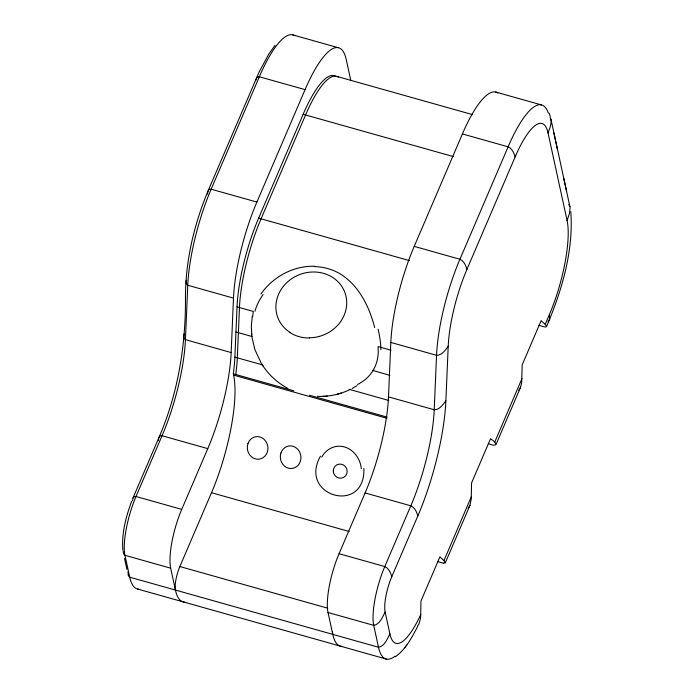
<?xml version="1.0" encoding="UTF-8"?>
<svg xmlns="http://www.w3.org/2000/svg" width="694" height="694" viewBox="0 0 694 694"><rect width="100%" height="100%" fill="white"/><g stroke="black" fill="none" stroke-linecap="round" stroke-linejoin="round"><path stroke-width="1.04" d="M488.298 443.457C495.308 447.023 499.663 444.828 490.545 438.695L471.556 482.989L471.252 498.899L469.942 505.371L445.314 562.825L444.524 561.255L439.918 556.814L420.928 601.108L420.729 614.598A58.825 40.009 30.4 0 1 420.417 618.658L419.098 623.585A18.677 12.7 30.4 0 1 418.265 625.077L417.484 625.927M518.8 390.167L520.569 387.243L521.688 382.567L522.183 364.862L541.173 320.567C542.569 322.71 545.736 323.872 546.577 326.449C561.706 291.107 573.704 251.002 570.798 211.566M127.982 571.847L128.295 575.621L129.717 577.182L378.49 647.25C384.658 646.305 387.252 638.801 389.898 633.908A71.135 18.79 -74.3 0 0 420.729 614.598M184.448 602.054A88.919 23.483 -74.3 0 1 175.435 590.065L170.672 568.178A44.459 11.746 -74.3 0 1 181.733 509.379L207.775 448.628A88.919 23.483 -74.3 0 0 231.163 352.569L233.488 298.125A88.919 23.483 -74.3 0 1 256.884 202.067L305.074 89.63A88.919 23.483 -74.3 0 1 346.237 59.571L350.826 80.66M175.435 590.065A17.784 4.693 -74.3 0 1 179.859 566.538L211.505 492.714A88.919 23.483 -74.3 0 0 233.618 375.124L233.331 373.806A82.126 21.688 -74.3 0 0 234.884 357.132L237.036 306.852A82.126 21.688 -74.3 0 1 258.636 218.133L303.148 114.293A82.126 21.688 -74.3 0 1 335.879 76.435M341.778 646.366A88.919 23.483 -74.3 0 1 332.773 634.368L328.01 612.49A44.459 11.746 -74.3 0 1 339.062 553.691L365.105 492.94A88.919 23.483 -74.3 0 0 388.501 396.881L390.826 342.437A88.919 23.483 -74.3 0 1 414.214 246.379L462.404 133.942A88.919 23.483 -74.3 0 1 497.841 92.953M328.01 612.49L373.728 625.363C379.896 624.418 382.489 616.923 385.135 612.03A26.676 7.044 -74.3 0 1 391.772 576.749L417.814 515.998A106.703 28.176 -74.3 0 0 445.878 400.724L448.203 346.28A71.135 18.79 -74.3 0 1 466.915 269.437L515.104 157A71.135 18.79 -74.3 0 1 548.043 132.953C549.717 128.121 552.598 122.239 550.108 117.26M132.493 500.704L132.979 498.058L159.021 437.298C178.297 392.873 185.94 344.302 185.463 296.06C185.688 259.868 194.225 224.049 208.131 190.746L259.027 72.228L268.795 54.08L275.136 45.223M255.869 80.218L256.884 77.398L258.905 76.661L305.074 89.63M252.252 316.256L251.323 326.249L251.87 336.2M495.941 444.707L520.569 387.243M186.261 280.272L186.174 283.421L187.77 285.251L233.488 298.125M445.314 562.825L443.492 563.198M184.17 333.762L183.737 337.206L185.012 339.522L231.163 352.569M131.739 501.068C125.918 516.657 121.502 533.365 122.864 550.134M469.942 505.371L468.086 508.364M545.18 324.402L549.405 314.556A71.135 18.79 -74.3 0 0 567.093 220.484L569.436 213.544L570.095 207.48L563.745 178.297M546.542 326.666L544.929 326.987L538.926 325.339M443.926 560.648L471.356 496.661M494.553 442.52L521.983 378.542M417.623 626.569C411.811 637.578 405.712 649.384 395.337 656.793M132.979 498.058L134.28 496.592L136.015 496.505L181.733 509.379M373.676 369.373L373.016 370.509L389.872 375.341M320.454 456.184C297.804 496.288 365.608 515.321 363.873 468.415M448.203 346.28C445.418 350.149 441.835 355.415 436.543 355.311L390.826 342.437M445.878 400.724C443.093 404.593 439.51 409.859 434.218 409.755L388.501 396.881M260.927 294.039C272.855 276.811 293.579 265.559 314.677 266.279M404.619 647.814L405.27 646.955M406.129 645.828L406.753 644.995M357.054 385.612L352.231 388.432M547.965 321.79L549.613 319.11L549.405 314.556M350.652 389.256C340.39 394.331 328.861 396.821 317.418 396.352M337.024 394.305L341.292 393.073M323.022 396.352L324.419 396.257M325.781 396.153L327.238 396.048M443.371 563.172L437.671 561.585M292.608 34.839L338.325 47.721M495.663 92.024L541.381 104.907M336.816 76.401L472.701 114.675M462.404 133.942L508.121 146.816C512.137 148.507 514.081 153.036 515.104 157M303.148 114.293L453.286 156.575M256.884 202.067L211.158 189.193C208.347 188.386 207.341 192.03 207.662 194.164M414.214 246.379L459.931 259.252C463.948 260.944 465.891 265.464 466.915 269.437M258.636 218.133L409.399 260.597M237.036 306.852L253.336 311.441L252.772 315.475A67.639 48.632 32.2 0 0 252.685 316.716M391.078 350.236L378.065 346.575L378.273 350.826A67.639 48.632 32.2 0 1 357.54 384.511M235.96 331.992L252.304 336.599M234.884 357.132L262.289 364.853M349.212 389.334L388.753 400.473M233.331 373.806L293.848 390.843M309.403 395.224L387.2 417.137M233.618 375.124L386.784 418.256M207.775 448.628L162.058 435.745C159.247 434.947 158.232 438.591 158.553 440.716M365.105 492.94L410.822 505.813C414.847 507.505 416.782 512.025 417.814 515.998M211.505 492.714L349.169 531.491M339.062 553.691L384.788 566.573C388.805 568.256 390.739 572.784 391.772 576.749M179.859 566.538L327.82 608.213M170.672 568.178L124.955 555.304L123.532 553.743L123.168 551.097M137.638 589.041L386.411 659.1M287.845 388.388C277.782 383.045 269.064 375.185 262.8 365.669M568.776 204.478L569.974 206.595M261.673 363.882L263.156 366.198M261.274 363.274L254.932 349.672L252.035 337.588M549.145 113.122L550.264 116.453M374.682 327.577C369.182 306.288 358.529 284.393 338.776 273.063A56.561 54.227 -51.7 0 0 314.66 266.591M553.89 132.91L566.59 191.266M548.043 132.953L567.093 220.484M385.135 612.03L389.898 633.908M124.512 558.418L126.889 569.358M550.915 119.064L557.386 149.123M251.549 333.389L251.722 334.838M290.057 332.426A35.81 32.488 -20.4 0 1 291.315 278.962A35.81 32.488 -20.4 0 1 345.421 294.056A35.81 32.488 -20.4 0 1 309.307 337.796M309.29 337.987A35.281 32.202 -22.1 0 1 289.962 332.547M321.695 457.129A24.923 21.54 83.4 0 1 344.588 446.988A24.923 21.54 83.4 0 1 361.366 468.693M338.308 77.121A82.126 21.688 -74.3 0 0 305.568 114.978L261.065 218.818A82.126 21.688 -74.3 0 0 239.465 307.537L237.313 357.818A82.126 21.688 -74.3 0 1 235.76 374.482M254.976 311.242A59.45 38.56 -29 0 1 263.121 294.516M378.1 329.208A59.302 22.008 68.3 0 1 380.937 349.776M138.722 589.18A88.919 23.483 -74.3 0 1 129.717 577.182L124.955 555.304A44.459 11.746 -74.3 0 1 136.015 496.505L162.058 435.745A88.919 23.483 -74.3 0 0 185.445 339.696L187.77 285.251A88.919 23.483 -74.3 0 1 211.158 189.193L259.348 76.756A88.919 23.483 -74.3 0 1 294.794 35.767M332.773 634.368A17.784 4.693 -74.3 0 1 332.495 631.393M395.068 656.142A88.919 23.483 -74.3 0 1 378.49 647.25L373.728 625.363A44.459 11.746 -74.3 0 1 384.788 566.573L410.822 505.813A88.919 23.483 -74.3 0 0 434.218 409.755L436.543 355.311A88.919 23.483 -74.3 0 1 459.931 259.252L508.121 146.816A88.919 23.483 -74.3 0 1 548.303 113.122M333.276 470.87A7.131 6.897 60.5 0 0 343.651 477.385A7.131 6.897 60.5 0 0 343.756 465.145A7.131 6.897 60.5 0 0 333.276 470.87M280.957 452.965A11.347 10.28 80.6 0 0 292.391 468.424A11.347 10.28 80.6 0 0 298.55 450.241A11.347 10.28 80.6 0 0 280.957 452.965M247.94 443.666A11.347 10.28 80.6 0 0 259.374 459.124A11.347 10.28 80.6 0 0 265.533 440.942A11.347 10.28 80.6 0 0 247.94 443.666"/></g></svg>
